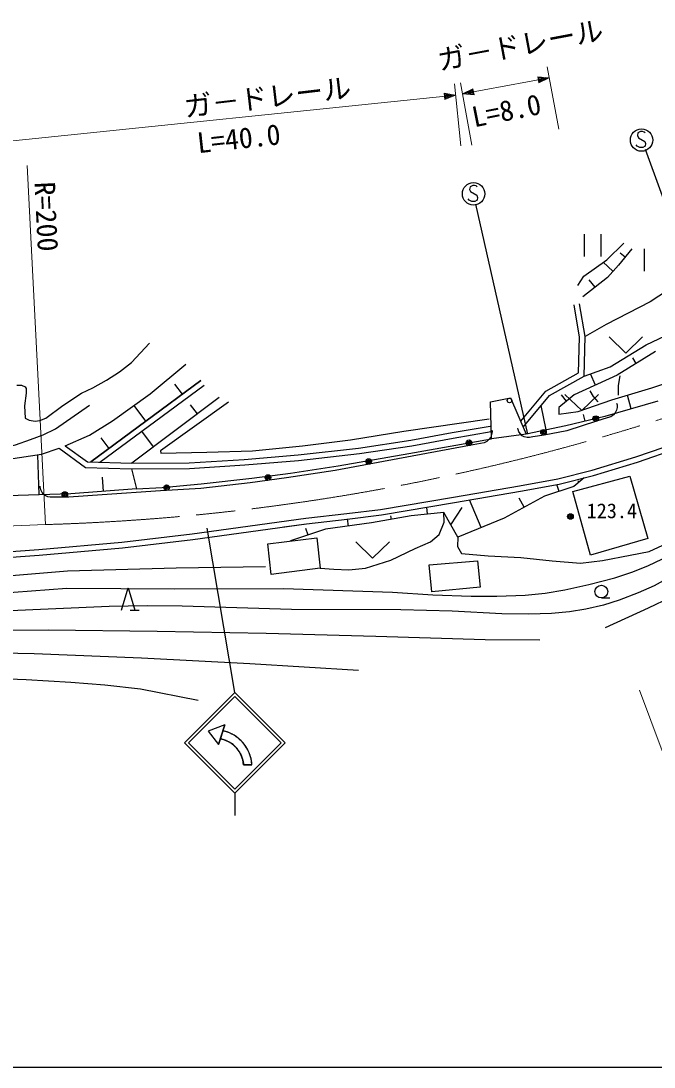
# Model space of a CAD drawing. Units: millimetres, scale not verified. Extents: x 40000 to 680000, y 20000 to 380000.
# Drawn here: x 93044 to 149603, y 205000 to 298404 of the extents above; entities that cross this region are included whole.
import ezdxf
from ezdxf.enums import TextEntityAlignment as Align

# ---------------------------------------------------------------- set-up
doc = ezdxf.new("R2010")
doc.units = ezdxf.units.MM
doc.header["$LTSCALE"] = 1000
doc.linetypes.add('CHAIN', pattern=[18.5, 12, -1.5, 3.5, -1.5])
for name, color, linetype, lineweight in [('M-BGD', 7, 'Continuous', 25), ('M-BGD-EXST', 7, 'Continuous', 25), ('M-BMK', 2, 'CHAIN', 13), ('M-STR-HTXT', 7, 'Continuous', 13), ('M-STR-STRC', 7, 'Continuous', 25), ('M-TTL-BAND', 7, 'Continuous', 25)]:
    doc.layers.add(name, color=color, linetype=linetype, lineweight=lineweight)
doc.styles.add('ＭＳ ゴシック', font='')
doc.styles.get('ＭＳ ゴシック').set_extended_font_data('MS Gothic')

msp = doc.modelspace()

# ---------------------------------------------------------------- linework, layer by layer
at = {"layer": 'M-BGD'}
for p, q in [((143349, 279368), (143349, 277370)), ((144869, 277370), (144869, 279368)), ((145396, 277083), (146899, 278548)), ((147614, 278048), (146434, 276583)), ((147024, 277315), (146567, 277682)), ((148714, 278046), (148714, 276048)), ((143322, 275618), (145396, 277083)), ((145933, 276047), (145069, 276852)), ((146434, 276583), (145432, 275511)), ((142785, 274796), (143322, 275618)), ((145432, 275511), (143250, 273760)), ((144341, 274635), (143817, 275287)), ((150798, 274331), (149259, 273331)), ((142938, 270180), (142453, 273048)), ((143439, 270216), (142945, 273131)), ((149259, 273331), (145325, 271294)), ((145325, 271294), (143439, 270216)), ((148902, 269492), (152085, 270992)), ((142857, 266972), (142938, 270180)), ((143350, 266673), (143439, 270216)), ((145578, 270191), (147078, 268753)), ((147078, 268753), (148577, 270191)), ((145683, 267526), (148902, 269492)), ((149724, 268881), (146291, 266773)), ((148008, 267827), (147707, 268315)), ((104592, 265099), (107784, 267764)), ((143350, 266673), (145683, 267526)), ((149411, 265641), (156058, 267928)), ((99277, 259030), (109106, 266287)), ((109106, 266287), (99277, 259030)), ((139926, 265359), (142857, 266972)), ((140252, 264968), (143350, 266673)), ((140252, 264968), (143350, 266673)), ((146291, 266773), (142463, 265022)), ((144377, 265898), (143925, 266883)), ((146541, 266720), (146398, 265863)), ((100083, 259004), (109403, 265885)), ((100083, 259004), (109403, 265885)), ((107468, 265077), (106803, 265976)), ((137711, 262659), (139926, 265359)), ((144180, 264862), (143894, 265363)), ((145819, 264565), (149411, 265641)), ((146398, 265863), (146398, 265005)), ((101224, 262695), (104592, 265099)), ((110759, 264793), (102943, 258913)), ((111590, 264356), (105510, 260030)), ((134989, 264399), (136782, 264749)), ((135077, 261079), (134989, 264399)), ((136782, 264749), (138182, 261516)), ((137919, 262124), (140252, 264968)), ((137919, 262124), (140252, 264968)), ((142463, 265022), (141105, 263892)), ((141784, 264457), (141320, 265014)), ((141643, 265046), (143143, 263607)), ((142811, 263533), (145819, 264565)), ((143143, 263607), (144643, 265046)), ((144610, 264398), (144180, 264862)), ((149948, 264445), (145189, 263099)), ((147569, 263772), (147225, 264986)), ((104191, 262658), (103148, 264068)), ((108805, 263323), (108189, 264140)), ((139957, 261881), (139507, 264061)), ((141105, 263892), (141105, 263309)), ((141105, 263309), (142811, 263533)), ((146121, 263405), (145967, 263230)), ((146249, 263657), (146121, 263405)), ((146302, 263884), (146249, 263657)), ((146254, 264289), (146304, 264137)), ((146304, 264137), (146302, 263884)), ((99168, 261428), (101224, 262695)), ((127248, 261778), (134858, 262870)), ((145189, 263099), (141732, 262247)), ((144470, 262661), (141795, 261794)), ((143460, 262673), (143313, 263272)), ((145421, 262969), (144470, 262661)), ((145726, 263067), (145421, 262969)), ((145967, 263230), (145726, 263067)), ((104897, 260383), (103843, 261780)), ((122480, 260991), (127248, 261778)), ((127885, 260960), (131560, 261659)), ((131560, 261659), (134972, 262227)), ((131642, 261166), (135054, 261734)), ((135128, 261722), (135093, 261472)), ((135098, 261879), (135128, 261722)), ((137451, 261912), (137430, 262030)), ((137525, 261722), (137451, 261912)), ((137686, 261507), (137525, 261722)), ((141732, 262247), (138182, 261516)), ((141795, 261794), (139771, 261433)), ((147966, 259470), (156290, 262370)), ((148120, 258995), (156462, 261901)), ((97001, 260477), (99168, 261428)), ((100915, 260239), (100224, 261173)), ((118194, 260467), (122480, 260991)), ((123210, 260263), (127885, 260960)), ((127682, 259782), (135077, 261079)), ((127968, 260467), (131642, 261166)), ((134102, 260677), (133120, 260494)), ((134417, 260736), (134102, 260677)), ((134678, 260866), (134417, 260736)), ((134852, 261020), (134678, 260866)), ((135012, 261253), (134852, 261020)), ((135093, 261472), (135012, 261253)), ((138182, 261516), (135077, 261079)), ((137832, 261371), (137686, 261507)), ((138010, 261281), (137832, 261371)), ((138268, 261205), (138010, 261281)), ((138472, 261201), (138268, 261205)), ((138787, 261257), (138472, 261201)), ((139771, 261433), (138787, 261257)), ((91947, 259287), (94878, 259724)), ((94681, 256098), (94570, 259678)), ((94878, 259724), (96464, 260249)), ((96464, 260249), (98826, 258545)), ((96464, 260249), (98826, 258545)), ((97001, 260477), (98995, 259039)), ((105510, 260030), (105554, 259812)), ((105554, 259812), (109665, 259899)), ((109665, 259899), (113733, 260030)), ((113733, 260030), (118194, 260467)), ((117803, 259653), (123210, 260263)), ((117852, 259156), (123275, 259768)), ((133120, 260494), (121118, 258255)), ((121384, 258672), (127682, 259782)), ((123275, 259768), (127968, 260467)), ((98995, 259039), (102943, 258913)), ((102943, 258913), (108081, 258956)), ((108081, 258956), (113000, 259261)), ((108098, 258457), (113040, 258763)), ((113000, 259261), (117803, 259653)), ((113040, 258763), (117852, 259156)), ((144064, 258301), (147966, 259470)), ((144198, 257820), (148120, 258995)), ((98826, 258545), (102937, 258413)), ((98826, 258545), (102937, 258413)), ((102937, 258413), (108098, 258457)), ((102937, 258413), (103363, 256622)), ((113667, 257592), (117124, 258024)), ((121118, 258255), (116780, 257605)), ((117124, 258024), (121384, 258672)), ((141020, 257525), (144064, 258301)), ((141126, 257036), (144198, 257820)), ((94771, 256751), (94771, 256870)), ((100432, 256404), (100339, 257660)), ((105671, 256760), (109159, 257068)), ((113527, 257172), (109117, 256666)), ((109159, 257068), (113667, 257592)), ((116780, 257605), (113527, 257172)), ((131693, 255896), (137573, 256907)), ((137573, 256907), (141020, 257525)), ((137661, 256416), (141126, 257036)), ((137661, 256416), (141126, 257036)), ((141119, 256402), (140922, 257000)), ((142357, 256379), (147442, 257764)), ((143367, 257608), (142437, 256835)), ((142902, 257222), (142792, 257354)), ((147442, 257764), (149054, 252191)), ((97502, 256185), (91860, 256010)), ((94811, 256551), (94771, 256751)), ((94931, 256311), (94811, 256551)), ((95051, 256151), (94931, 256311)), ((95211, 256031), (95051, 256151)), ((95451, 255911), (95211, 256031)), ((100296, 256088), (97332, 255871)), ((103363, 256622), (97502, 256185)), ((105502, 256449), (100296, 256088)), ((103363, 256622), (105671, 256760)), ((109117, 256666), (105502, 256449)), ((131778, 255404), (137661, 256416)), ((131778, 255404), (137661, 256416)), ((139802, 255968), (136206, 254018)), ((142437, 256835), (139802, 255968)), ((143909, 250704), (142357, 256379)), ((95651, 255871), (95451, 255911)), ((95971, 255871), (95651, 255871)), ((96970, 255871), (95971, 255871)), ((97332, 255871), (96970, 255871)), ((125170, 254788), (131693, 255896)), ((125241, 254294), (131778, 255404)), ((125241, 254294), (131778, 255404)), ((134145, 253166), (133123, 255635)), ((138004, 254993), (137562, 255806)), ((118488, 254006), (122143, 254430)), ((122143, 254430), (125170, 254788)), ((122202, 253934), (125241, 254294)), ((122202, 253934), (125241, 254294)), ((127899, 254203), (124366, 253584)), ((126133, 253894), (126076, 254215)), ((130813, 254513), (127899, 254203)), ((129356, 254358), (129290, 254981)), ((132084, 252314), (130813, 254513)), ((130852, 253646), (130813, 254513)), ((131449, 253414), (132471, 254969)), ((108349, 252601), (118488, 254006)), ((108413, 252106), (118545, 253510)), ((116538, 253232), (118545, 253510)), ((118545, 253510), (122202, 253934)), ((118545, 253510), (122202, 253934)), ((124366, 253584), (120244, 253027)), ((122305, 253305), (122219, 253936)), ((130418, 252562), (130852, 253646)), ((136206, 254018), (132084, 252314)), ((102068, 251852), (108349, 252601)), ((115095, 251726), (119469, 252253)), ((120244, 253027), (117139, 251972)), ((118691, 252499), (118490, 253090)), ((119469, 252253), (119779, 249559)), ((129643, 251881), (130418, 252562)), ((132084, 252314), (132030, 251478)), ((94635, 251215), (102068, 251852)), ((94675, 250717), (102119, 251355)), ((102119, 251355), (108413, 252106)), ((115408, 248970), (115095, 251726)), ((122954, 251881), (124454, 250443)), ((124454, 250443), (125954, 251881)), ((126079, 250271), (128249, 251293)), ((128249, 251293), (129643, 251881)), ((132030, 251478), (132402, 250859)), ((149054, 252191), (143909, 250704)), ((149178, 251045), (150759, 251788)), ((89646, 250860), (94635, 251215)), ((89675, 250362), (94675, 250717)), ((132402, 250859), (134789, 250642)), ((134789, 250642), (137702, 250488)), ((137702, 250488), (140492, 250209)), ((144986, 250240), (147473, 250704)), ((147473, 250704), (149178, 251045)), ((119779, 249559), (115408, 248970)), ((119779, 249559), (120996, 249466)), ((120996, 249466), (122328, 249404)), ((122328, 249404), (123816, 249559)), ((123816, 249559), (126079, 250271)), ((129509, 249832), (133820, 250209)), ((129759, 247422), (129509, 249832)), ((133820, 250209), (134068, 247856)), ((140492, 250209), (143034, 249992)), ((143034, 249992), (144986, 250240)), ((102017, 245782), (102617, 247780)), ((102617, 247780), (103217, 245782)), ((134068, 247856), (129759, 247422)), ((144895, 246886), (145645, 246886)), ((102817, 245782), (103617, 245782))]:
    msp.add_line(p, q, dxfattribs=at)
for points in [[(92692, 265876), (93083, 265876), (93436, 265731), (93524, 265579), (93522, 265169), (93377, 264035), (93415, 262947), (93770, 262771), (94310, 262677), (94730, 262723), (95258, 262934), (96789, 264072), (98450, 265165), (99460, 265631), (100679, 266318), (101839, 267077), (102919, 267912), (104537, 269625)], [(73860, 258769), (75890, 258723), (78029, 258791), (82440, 259086), (86544, 259466), (88882, 259796), (91297, 260240), (92571, 260569), (93896, 261022), (95020, 261442), (96129, 261987), (99181, 264093)], [(69662, 244744), (73824, 245306), (78045, 245771), (87670, 246905), (92416, 247387), (97141, 247755), (106807, 247707), (116496, 247724), (126238, 247402), (129830, 247166), (133262, 247047), (135558, 247035), (138094, 247137), (139885, 247318), (141637, 247597), (143785, 248072), (146083, 248691), (147605, 249184), (149043, 249766), (151617, 250975), (154557, 252237), (158089, 253772)], [(145269, 244243), (149112, 245995), (153083, 247919), (155645, 249310), (158340, 250900), (159341, 251626)], [(69575, 246187), (73783, 246704), (78149, 247344), (87549, 248513), (97210, 249292), (106919, 249575), (114882, 249701)], [(153089, 249897), (149602, 247979), (148179, 247330), (146496, 246690), (145072, 246252), (143514, 245884), (142043, 245651), (140450, 245505), (138405, 245438), (136005, 245473), (131559, 245699), (126983, 245820), (117225, 245847), (107459, 246141), (104330, 246182), (100931, 246118), (91410, 245708), (87422, 245392), (83511, 244979), (74038, 243824), (72539, 243577), (71069, 243454), (69720, 243466)], [(69772, 242336), (71570, 242443), (73331, 242663), (75699, 243060), (78015, 243340), (82602, 243664), (87040, 243878), (91065, 244002), (95465, 244033), (105227, 243921), (114966, 243737), (124761, 243473), (134510, 243176), (139410, 243136)], [(123188, 240394), (113481, 241000), (103808, 241517), (94216, 241909), (89821, 241993), (85418, 241975), (83220, 241860), (80961, 241637), (76937, 241096), (72660, 240410), (69892, 239731)], [(69978, 237845), (73973, 238718), (78081, 239500), (80029, 239694), (82226, 239802), (85991, 239833), (89665, 239762), (93516, 239618), (97507, 239367), (100549, 239133), (103731, 238778), (108863, 237762)]]:
    msp.add_lwpolyline(points, dxfattribs=at)
for centre, major_axis in [((136688, 264515), (200, 0)), ((144393, 262898), (250, 0)), ((144393, 262898), (150, 0)), ((144393, 262898), (50, 0)), ((139727, 261679), (250, 0)), ((139727, 261679), (150, 0)), ((139727, 261679), (50, 0)), ((133074, 260739), (250, 0)), ((133074, 260739), (150, 0)), ((133074, 260739), (50, 0)), ((124106, 259066), (250, 0)), ((124106, 259066), (150, 0)), ((124106, 259066), (50, 0)), ((115112, 257635), (250, 0)), ((106056, 256733), (250, 0)), ((106056, 256733), (150, 0)), ((115112, 257635), (150, 0)), ((115112, 257635), (50, 0)), ((96970, 256121), (250, 0)), ((96970, 256121), (150, 0)), ((96970, 256121), (50, 0)), ((106056, 256733), (50, 0)), ((142131, 254157), (250, 0)), ((142131, 254157), (150, 0)), ((142131, 254157), (50, 0)), ((144895, 247455), (570, 0))]:
    msp.add_ellipse(centre, major_axis=major_axis, ratio=0.998985, dxfattribs=at)
at = {"layer": 'M-BGD-EXST'}
for p, q in [((148163, 288407), (148123, 288168)), ((148123, 288168), (148203, 287968)), ((148403, 288527), (148163, 288407)), ((148203, 287968), (148763, 287648)), ((148563, 288527), (148403, 288527)), ((148723, 288487), (148563, 288527)), ((148803, 288407), (148723, 288487)), ((148083, 287209), (148003, 287329)), ((148323, 287089), (148083, 287209)), ((148603, 287089), (148323, 287089)), ((148803, 287209), (148603, 287089)), ((148763, 287648), (148843, 287448)), ((148843, 287448), (148803, 287209)), ((148815, 286940), (156192, 266570)), ((133160, 283605), (133120, 283365)), ((133120, 283365), (133200, 283165)), ((133400, 283725), (133160, 283605)), ((133200, 283165), (133760, 282846)), ((133560, 283725), (133400, 283725)), ((133720, 283685), (133560, 283725)), ((133800, 283605), (133720, 283685)), ((133080, 282406), (133000, 282526)), ((133320, 282286), (133080, 282406)), ((133600, 282286), (133320, 282286)), ((133800, 282406), (133600, 282286)), ((133760, 282846), (133840, 282646)), ((133840, 282646), (133800, 282406)), ((133646, 282055), (138288, 261519))]:
    msp.add_line(p, q, dxfattribs=at)
for centre in [(148483, 287768), (133480, 282965)]:
    msp.add_ellipse(centre, major_axis=(1000, 0), ratio=0.998985, dxfattribs=at)
at = {"layer": 'M-BMK'}
msp.add_line((70314, 252337), (95230, 253438), dxfattribs=at)
msp.add_ellipse((89262, 453128), major_axis=(199983, 0), ratio=0.998985, start_param=4.742235, end_param=5.110801, dxfattribs=at)
at = {"layer": 'M-STR-HTXT'}
for p, q in [((140064, 294304), (141087, 288749)), ((132486, 291896), (140245, 293322)), ((139312, 292866), (139211, 293416)), ((139211, 293416), (140245, 293322)), ((139337, 292952), (139265, 293345)), ((139265, 293345), (139970, 293271)), ((140245, 293322), (139312, 292866)), ((131765, 292776), (132339, 287243)), ((133328, 287324), (132305, 292879)), ((139362, 293038), (139318, 293273)), ((139318, 293273), (139812, 293242)), ((139970, 293271), (139337, 292952)), ((139812, 293242), (139362, 293038)), ((139387, 293123), (139372, 293202)), ((139372, 293202), (139576, 293199)), ((139576, 293199), (139387, 293123)), ((91467, 287595), (131868, 291783)), ((130902, 291401), (130844, 291958)), ((130844, 291958), (131868, 291783)), ((130934, 291485), (130892, 291882)), ((130892, 291882), (131589, 291754)), ((131868, 291783), (130902, 291401)), ((131589, 291754), (130934, 291485)), ((130965, 291569), (130940, 291807)), ((130940, 291807), (131430, 291737)), ((131430, 291737), (130965, 291569)), ((130997, 291652), (130988, 291732)), ((130988, 291732), (131191, 291712)), ((131191, 291712), (130997, 291652)), ((132486, 291896), (133419, 292352)), ((133520, 291802), (132486, 291896)), ((132761, 291947), (133394, 292266)), ((133466, 291873), (132761, 291947)), ((132919, 291976), (133369, 292180)), ((133412, 291944), (132919, 291976)), ((133155, 292019), (133344, 292094)), ((133358, 292016), (133155, 292019)), ((133344, 292094), (133358, 292016)), ((133369, 292180), (133412, 291944)), ((133394, 292266), (133466, 291873)), ((133419, 292352), (133520, 291802)), ((95230, 253438), (93597, 285482)), ((148307, 238649), (150328, 233232))]:
    msp.add_line(p, q, dxfattribs=at)
at = {"layer": 'M-STR-STRC'}
for p, q in [((112160, 238444), (109690, 253110)), ((107660, 233949), (112160, 238444)), ((116660, 233949), (112160, 238444)), ((108014, 233949), (112160, 238091)), ((116306, 233949), (112160, 238091)), ((111253, 235545), (109783, 234982)), ((111253, 235545), (109783, 234982)), ((111253, 235545), (109783, 234982)), ((111253, 235545), (109783, 234982)), ((111253, 235545), (110695, 233799)), ((111253, 235545), (110695, 233799)), ((110695, 233799), (111253, 235545)), ((111087, 235026), (111253, 235545)), ((109783, 234982), (110695, 233799)), ((109783, 234982), (110695, 233799)), ((109783, 234982), (110695, 233799)), ((109783, 234982), (110695, 233799)), ((111087, 235026), (110861, 234317)), ((111087, 235026), (110861, 234317)), ((111087, 235026), (111125, 235018)), ((111181, 235004), (111125, 235018)), ((111238, 234989), (111181, 235004)), ((111293, 234973), (111238, 234989)), ((111349, 234956), (111293, 234973)), ((111404, 234939), (111349, 234956)), ((111459, 234920), (111404, 234939)), ((111514, 234900), (111459, 234920)), ((111568, 234880), (111514, 234900)), ((111622, 234858), (111568, 234880)), ((111676, 234836), (111622, 234858)), ((111729, 234812), (111676, 234836)), ((111781, 234788), (111729, 234812)), ((111834, 234763), (111781, 234788)), ((111886, 234737), (111834, 234763)), ((111937, 234710), (111886, 234737)), ((111988, 234682), (111937, 234710)), ((112038, 234653), (111988, 234682)), ((112088, 234623), (112038, 234653)), ((112137, 234592), (112088, 234623)), ((112186, 234561), (112137, 234592)), ((112234, 234529), (112186, 234561)), ((112282, 234496), (112234, 234529)), ((112329, 234462), (112282, 234496)), ((112376, 234427), (112329, 234462)), ((107660, 233949), (112160, 229454)), ((108014, 233949), (112160, 229807)), ((110695, 233799), (110861, 234317)), ((110865, 234316), (110909, 234307)), ((110909, 234307), (110953, 234297)), ((110953, 234297), (110997, 234286)), ((110997, 234286), (111040, 234275)), ((111040, 234275), (111084, 234263)), ((111084, 234263), (111127, 234250)), ((111127, 234250), (111170, 234236)), ((111170, 234236), (111213, 234222)), ((111213, 234222), (111255, 234206)), ((111255, 234206), (111297, 234190)), ((111297, 234190), (111339, 234174)), ((111339, 234174), (111381, 234156)), ((111381, 234156), (111422, 234138)), ((111422, 234138), (111463, 234119)), ((111463, 234119), (111504, 234100)), ((111504, 234100), (111544, 234079)), ((111544, 234079), (111584, 234058)), ((111584, 234058), (111624, 234037)), ((111624, 234037), (111663, 234014)), ((111663, 234014), (111702, 233991)), ((111702, 233991), (111740, 233967)), ((111740, 233967), (111778, 233943)), ((111778, 233943), (111815, 233918)), ((111815, 233918), (111852, 233892)), ((111852, 233892), (111889, 233866)), ((111889, 233866), (111925, 233839)), ((111925, 233839), (111961, 233811)), ((111961, 233811), (111996, 233783)), ((111996, 233783), (112031, 233754)), ((112031, 233754), (112065, 233725)), ((112065, 233725), (112099, 233695)), ((112099, 233695), (112132, 233664)), ((112132, 233664), (112164, 233633)), ((112160, 229807), (116306, 233949)), ((112160, 229454), (116660, 233949)), ((112164, 233633), (112196, 233601)), ((112196, 233601), (112228, 233569)), ((112228, 233569), (112259, 233536)), ((112259, 233536), (112289, 233503)), ((112422, 234392), (112376, 234427)), ((112467, 234355), (112422, 234392)), ((112511, 234318), (112467, 234355)), ((112555, 234280), (112511, 234318)), ((112599, 234241), (112555, 234280)), ((112641, 234202), (112599, 234241)), ((112683, 234162), (112641, 234202)), ((112724, 234121), (112683, 234162)), ((112765, 234079), (112724, 234121)), ((112805, 234037), (112765, 234079)), ((112844, 233994), (112805, 234037)), ((112882, 233951), (112844, 233994)), ((112919, 233906), (112882, 233951)), ((112956, 233861), (112919, 233906)), ((112992, 233816), (112956, 233861)), ((113027, 233770), (112992, 233816)), ((113061, 233723), (113027, 233770)), ((113095, 233675), (113061, 233723)), ((113127, 233627), (113095, 233675)), ((113159, 233579), (113127, 233627)), ((113190, 233530), (113159, 233579)), ((113220, 233480), (113190, 233530)), ((112289, 233503), (112319, 233469)), ((112319, 233469), (112348, 233434)), ((112348, 233434), (112376, 233400)), ((112376, 233400), (112404, 233364)), ((112404, 233364), (112432, 233328)), ((112432, 233328), (112458, 233292)), ((112458, 233292), (112484, 233255)), ((112484, 233255), (112510, 233218)), ((112510, 233218), (112535, 233180)), ((112535, 233180), (112559, 233142)), ((112559, 233142), (112582, 233103)), ((112582, 233103), (112605, 233065)), ((112605, 233065), (112627, 233025)), ((112627, 233025), (112648, 232985)), ((112648, 232985), (112669, 232945)), ((112669, 232945), (112689, 232905)), ((112689, 232905), (112708, 232864)), ((112708, 232864), (112726, 232823)), ((112726, 232823), (112744, 232782)), ((112744, 232782), (112761, 232740)), ((112761, 232740), (112778, 232698)), ((112778, 232698), (112793, 232656)), ((112793, 232656), (112808, 232613)), ((112808, 232613), (112822, 232570)), ((113249, 233430), (113220, 233480)), ((113278, 233379), (113249, 233430)), ((113305, 233328), (113278, 233379)), ((113332, 233277), (113305, 233328)), ((113357, 233225), (113332, 233277)), ((113382, 233172), (113357, 233225)), ((113406, 233119), (113382, 233172)), ((113429, 233066), (113406, 233119)), ((113451, 233012), (113429, 233066)), ((113472, 232958), (113451, 233012)), ((113492, 232904), (113472, 232958)), ((113511, 232849), (113492, 232904)), ((113529, 232794), (113511, 232849)), ((113546, 232738), (113529, 232794)), ((113562, 232683), (113546, 232738)), ((113578, 232627), (113562, 232683)), ((113592, 232571), (113578, 232627)), ((112822, 232570), (112836, 232527)), ((112836, 232527), (112848, 232484)), ((112848, 232484), (112860, 232440)), ((112860, 232440), (112871, 232397)), ((112871, 232397), (112882, 232353)), ((112882, 232353), (112891, 232309)), ((112891, 232309), (112900, 232265)), ((112900, 232265), (112908, 232220)), ((112908, 232220), (112915, 232176)), ((112915, 232176), (112922, 232131)), ((112922, 232131), (112927, 232086)), ((112927, 232086), (112932, 232042)), ((112932, 232042), (112936, 231997)), ((112936, 231997), (113680, 231998)), ((113680, 231998), (112936, 231997)), ((113605, 232514), (113592, 232571)), ((113617, 232457), (113605, 232514)), ((113629, 232401), (113617, 232457)), ((113639, 232343), (113629, 232401)), ((113648, 232286), (113639, 232343)), ((113657, 232229), (113648, 232286)), ((113664, 232171), (113657, 232229)), ((113670, 232114), (113664, 232171)), ((113675, 232056), (113670, 232114)), ((113680, 231998), (113675, 232056)), ((112160, 229454), (112160, 227456))]:
    msp.add_line(p, q, dxfattribs=at)
for major_axis, start_param, end_param in [((3327, 0), 0.064634, 1.350394), ((2585, 0), 0.082728, 1.37592)]:
    msp.add_ellipse((110360, 231783), major_axis=major_axis, ratio=0.998985, start_param=start_param, end_param=end_param, dxfattribs=at)
at = {"layer": 'M-TTL-BAND'}
msp.add_line((40000, 205000), (579000, 205000), dxfattribs=at)

# ---------------------------------------------------------------- texts
at = {"layer": 'M-STR-HTXT', "style": 'ＭＳ ゴシック'}
for s, rotation, p in [('ガ－ドレール', 10.589, (130543, 293440)), ('ガ－ドレール', 6.693, (107786, 289281)), ('L=8.0', 11.289, (133643, 288357)), ('L=40.0', 6.194, (108942, 286046)), ('R=200', 272.903, (93706, 283976))]:
    msp.add_text(s, height=1833, rotation=rotation, dxfattribs=at).set_placement(p, align=Align.BOTTOM_LEFT)
msp.add_text('123.4', height=1320, dxfattribs=at).set_placement((143585, 253612), align=Align.BOTTOM_LEFT)

doc.saveas('drawing.dxf')
